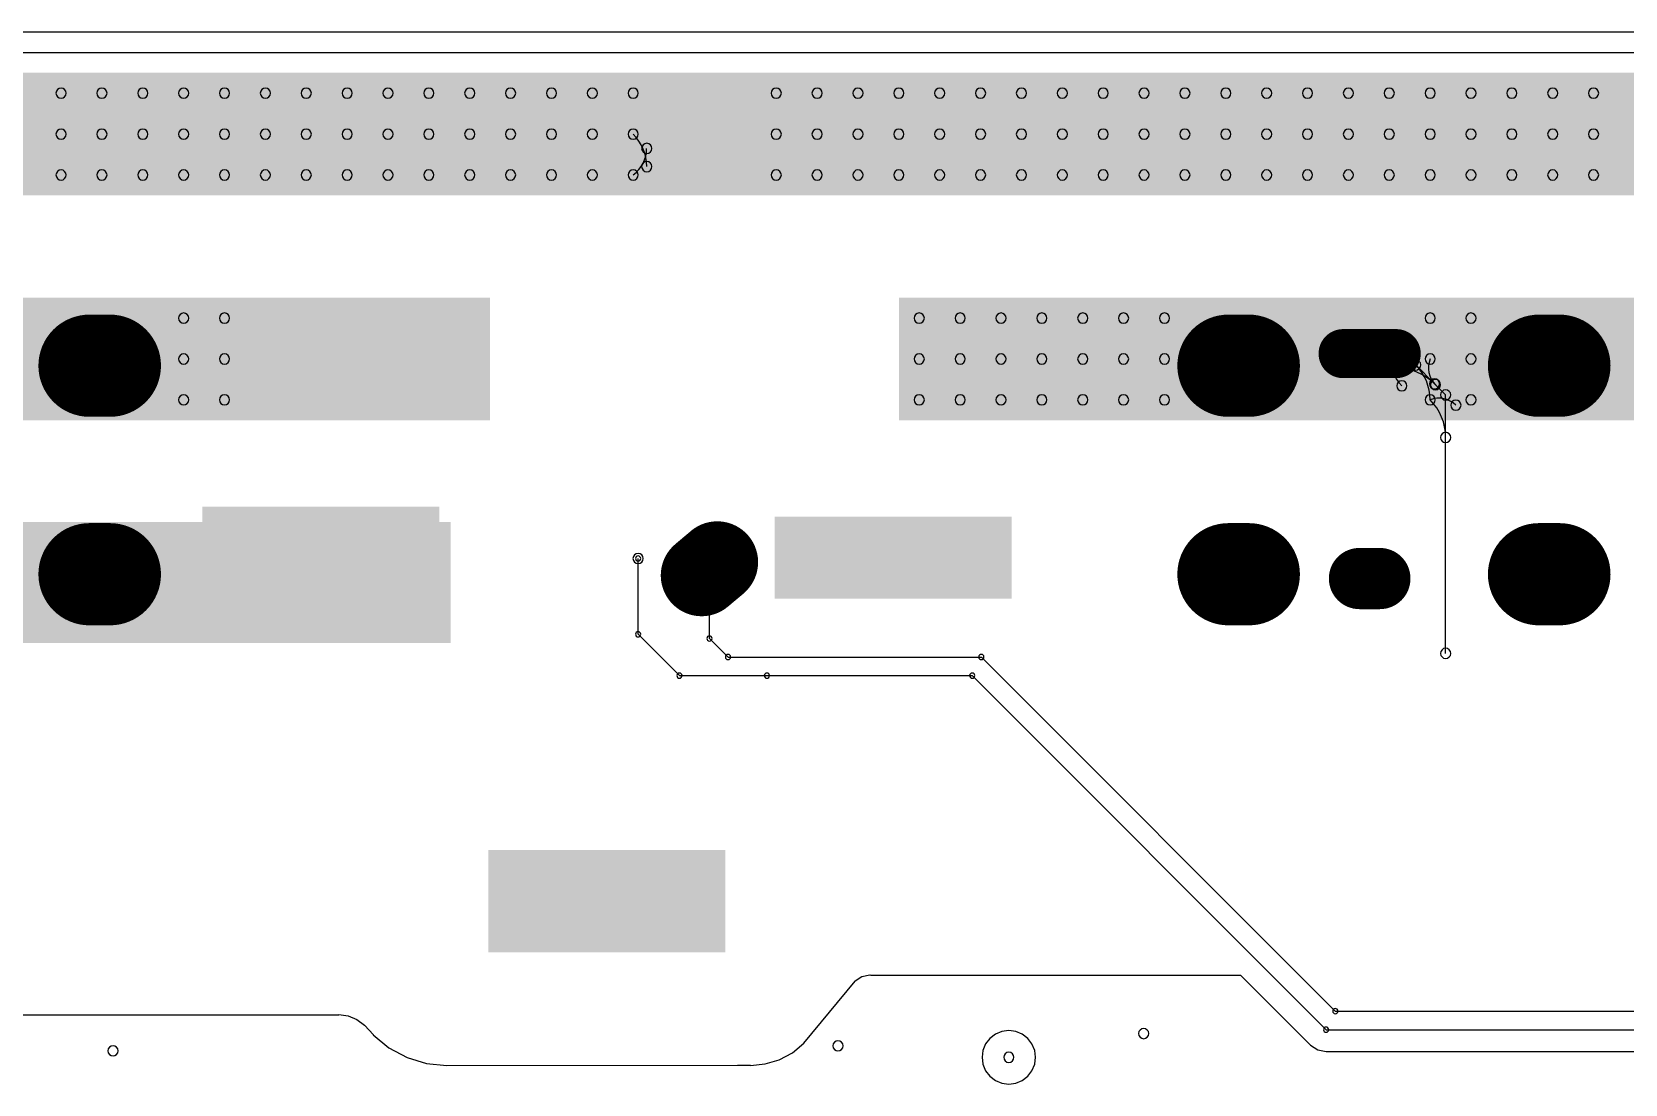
# Model space of a CAD drawing. Header units: inches. Extents: x 32166 to 66782, y 2386 to 7162.
# Drawn here: x 33437.4 to 33612.8, y 3236.7 to 3352.5 of the extents above; entities that cross this region are included whole.
import ezdxf

# ---------------------------------------------------------------- set-up
doc = ezdxf.new("R2010")
doc.units = ezdxf.units.IN
doc.header["$LTSCALE"] = 0.64311
doc.header["$MEASUREMENT"] = 0
for name, color, linetype in [('KEEPOUTLAYER', 6, 'CONTINUOUS'), ('MIDLAYER2', 76, 'CONTINUOUS'), ('MULTILAYER', 9, 'CONTINUOUS')]:
    doc.layers.add(name, color=color, linetype=linetype)

msp = doc.modelspace()

# ---------------------------------------------------------------- linework, layer by layer
at = {"layer": 'KEEPOUTLAYER'}
msp.add_line((32666.61, 3352.51), (34174.11, 3352.51), dxfattribs=at)
at = {"layer": 'MIDLAYER2'}
for p, q in [((32737.49, 3350.26), (33876.12, 3350.26)), ((33584.7, 3317.1), (33588.53, 3317.1)), ((33588.53, 3317.1), (33593.07, 3312.55)), ((33593.07, 3284.11), (33593.07, 3312.55)), ((33504.15, 3286.21), (33504.15, 3294.55)), ((33512.01, 3285.75), (33512.01, 3293.42)), ((33504.15, 3286.21), (33508.7, 3281.66)), ((33512.01, 3285.75), (33514.05, 3283.71)), ((33514.05, 3283.71), (33541.95, 3283.71)), ((33541.95, 3283.71), (33580.92, 3244.74)), ((33508.7, 3281.66), (33518.33, 3281.66)), ((33518.33, 3281.66), (33540.94, 3281.66)), ((33540.94, 3281.66), (33579.91, 3242.69)), ((33522.41, 3241.2), (33528.05, 3248.02)), ((33528.05, 3248.08), (33528.78, 3248.56)), ((33528.05, 3248.02), (33528.05, 3248.08)), ((33528.05, 3248.02), (33528.05, 3248.02)), ((33528.05, 3248.02), (33528.05, 3248.02)), ((33528.78, 3248.56), (33529.68, 3248.74)), ((33529.68, 3248.74), (33529.76, 3248.7)), ((33529.76, 3248.7), (33570.48, 3248.7)), ((33570.48, 3248.7), (33578.2, 3240.98)), ((33379.78, 3244.38), (33451.91, 3244.33)), ((33451.91, 3244.33), (33471.18, 3244.33)), ((33471.18, 3244.33), (33471.21, 3244.36)), ((33471.18, 3244.33), (33471.18, 3244.33)), ((33471.21, 3244.36), (33472.22, 3244.23)), ((33472.22, 3244.23), (33473.19, 3243.83)), ((33580.92, 3244.74), (33622.5, 3244.74)), ((33473.19, 3243.83), (33474.03, 3243.19)), ((33474.03, 3243.19), (33475.02, 3242.14)), ((33475.02, 3242.14), (33474.98, 3242.11)), ((33543.49, 3242.21), (33542.88, 3241.74)), ((33544.2, 3242.5), (33543.49, 3242.21)), ((33544.97, 3242.6), (33544.2, 3242.5)), ((33545.73, 3242.5), (33544.97, 3242.6)), ((33546.44, 3242.21), (33545.73, 3242.5)), ((33547.05, 3241.74), (33546.44, 3242.21)), ((33579.91, 3242.69), (33621.66, 3242.69)), ((33474.98, 3242.11), (33476.72, 3240.68)), ((33476.72, 3240.68), (33478.71, 3239.62)), ((33521.14, 3240.16), (33522.41, 3241.2)), ((33542.12, 3240.42), (33542.02, 3239.65)), ((33542.41, 3241.13), (33542.12, 3240.42)), ((33542.88, 3241.74), (33542.41, 3241.13)), ((33547.52, 3241.13), (33547.05, 3241.74)), ((33547.82, 3240.42), (33547.52, 3241.13)), ((33547.92, 3239.65), (33547.82, 3240.42)), ((33578.2, 3240.98), (33578.98, 3240.46)), ((33578.98, 3240.46), (33579.91, 3240.28)), ((33478.71, 3239.62), (33480.86, 3238.96)), ((33480.86, 3238.96), (33483.1, 3238.74)), ((33483.1, 3238.74), (33515.09, 3238.8)), ((33515.09, 3238.8), (33516.51, 3238.8)), ((33516.51, 3238.76), (33518.14, 3238.92)), ((33516.51, 3238.8), (33516.51, 3238.76)), ((33518.14, 3238.92), (33519.7, 3239.39)), ((33519.7, 3239.39), (33521.14, 3240.16)), ((33542.02, 3239.65), (33542.12, 3238.89)), ((33542.12, 3238.89), (33542.41, 3238.18)), ((33547.52, 3238.18), (33547.82, 3238.89)), ((33547.82, 3238.89), (33547.92, 3239.65)), ((33579.91, 3240.28), (33620.65, 3240.28)), ((33542.41, 3238.18), (33542.88, 3237.57)), ((33542.88, 3237.57), (33543.49, 3237.1)), ((33543.49, 3237.1), (33544.2, 3236.8)), ((33545.73, 3236.8), (33546.44, 3237.1)), ((33546.44, 3237.1), (33547.05, 3237.57)), ((33547.05, 3237.57), (33547.52, 3238.18)), ((33544.2, 3236.8), (33544.97, 3236.7)), ((33544.97, 3236.7), (33545.73, 3236.8))]:
    msp.add_line(p, q, dxfattribs=at)
for points, const_width in [([(33443.74, 3315.77), (33445.99, 3315.77)], 11.25), ([(33569.15, 3315.77), (33571.4, 3315.77)], 11.25), ([(33603.35, 3315.77), (33605.6, 3315.77)], 11.25), ([(33587.63, 3317.1), (33581.78, 3317.1)], 5.4), ([(33443.74, 3292.82), (33445.99, 3292.82)], 11.25), ([(33512.87, 3294.14), (33511.15, 3292.7)], 9), ([(33569.15, 3292.82), (33571.4, 3292.82)], 11.25), ([(33603.35, 3292.82), (33605.6, 3292.82)], 11.25), ([(33585.83, 3292.35), (33583.58, 3292.35)], 6.75)]:
    msp.add_lwpolyline(points, dxfattribs=dict(at, const_width=const_width))
for points, const_width in [([(33446.55, 3315.77, 1), (33440.93, 3315.77, 1)], 5.63), ([(33448.8, 3315.77, 1), (33443.18, 3315.77, 1)], 5.63), ([(33571.96, 3315.77, 1), (33566.34, 3315.77, 1)], 5.63), ([(33574.21, 3315.77, 1), (33568.59, 3315.77, 1)], 5.63), ([(33606.16, 3315.77, 1), (33600.54, 3315.77, 1)], 5.63), ([(33608.41, 3315.77, 1), (33602.79, 3315.77, 1)], 5.63), ([(33581.78, 3318.45, 1), (33581.78, 3315.75, 1)], 2.7), ([(33587.63, 3318.45, 1), (33587.63, 3315.75, 1)], 2.7), ([(33446.55, 3292.82, 1), (33440.93, 3292.82, 1)], 5.63), ([(33448.8, 3292.82, 1), (33443.18, 3292.82, 1)], 5.63), ([(33511.42, 3295.87, 1), (33514.31, 3292.42, 1)], 4.5), ([(33571.96, 3292.82, 1), (33566.34, 3292.82, 1)], 5.63), ([(33574.21, 3292.82, 1), (33568.59, 3292.82, 1)], 5.63), ([(33606.16, 3292.82, 1), (33600.54, 3292.82, 1)], 5.63), ([(33608.41, 3292.82, 1), (33602.79, 3292.82, 1)], 5.63), ([(33509.7, 3294.42, 1), (33512.59, 3290.97, 1)], 4.5), ([(33583.58, 3294.03, 1), (33583.58, 3290.66, 1)], 3.37), ([(33585.83, 3294.03, 1), (33585.83, 3290.66, 1)], 3.37)]:
    msp.add_lwpolyline(points, format="xyb", close=True, dxfattribs=dict(at, const_width=const_width))
for centre, radius, start, end in [((33440.61, 3345.76), 0.562, 0, 180), ((33440.61, 3345.76), 0.562, 180, 0), ((33445.11, 3345.76), 0.562, 0, 180), ((33445.11, 3345.76), 0.562, 180, 0), ((33449.61, 3345.76), 0.562, 0, 180), ((33449.61, 3345.76), 0.562, 180, 0), ((33454.11, 3345.76), 0.562, 0, 180), ((33454.11, 3345.76), 0.562, 180, 0), ((33458.61, 3345.76), 0.562, 0, 180), ((33458.61, 3345.76), 0.562, 180, 0), ((33463.11, 3345.76), 0.562, 0, 180), ((33463.11, 3345.76), 0.562, 180, 0), ((33467.61, 3345.76), 0.562, 0, 180), ((33467.61, 3345.76), 0.562, 180, 0), ((33472.11, 3345.76), 0.562, 0, 180), ((33472.11, 3345.76), 0.562, 180, 0), ((33476.61, 3345.76), 0.562, 0, 180), ((33476.61, 3345.76), 0.562, 180, 0), ((33481.11, 3345.76), 0.562, 0, 180), ((33481.11, 3345.76), 0.562, 180, 0), ((33485.61, 3345.76), 0.562, 0, 180), ((33485.61, 3345.76), 0.562, 180, 0), ((33490.11, 3345.76), 0.562, 0, 180), ((33490.11, 3345.76), 0.562, 180, 0), ((33494.61, 3345.76), 0.562, 0, 180), ((33494.61, 3345.76), 0.562, 180, 0), ((33499.11, 3345.76), 0.562, 0, 180), ((33499.11, 3345.76), 0.562, 180, 0), ((33503.61, 3345.76), 0.562, 0, 180), ((33503.61, 3345.76), 0.562, 180, 0), ((33519.36, 3345.76), 0.562, 0, 180), ((33519.36, 3345.76), 0.562, 180, 0), ((33523.86, 3345.76), 0.562, 0, 180), ((33523.86, 3345.76), 0.562, 180, 0), ((33528.36, 3345.76), 0.562, 0, 180), ((33528.36, 3345.76), 0.562, 180, 0), ((33532.86, 3345.76), 0.562, 0, 180), ((33532.86, 3345.76), 0.562, 180, 0), ((33537.36, 3345.76), 0.562, 0, 180), ((33537.36, 3345.76), 0.562, 180, 0), ((33541.86, 3345.76), 0.562, 0, 180), ((33541.86, 3345.76), 0.562, 180, 0), ((33546.36, 3345.76), 0.562, 0, 180), ((33546.36, 3345.76), 0.562, 180, 0), ((33550.86, 3345.76), 0.562, 0, 180), ((33550.86, 3345.76), 0.562, 180, 0), ((33555.36, 3345.76), 0.562, 0, 180), ((33555.36, 3345.76), 0.562, 180, 0), ((33559.86, 3345.76), 0.562, 0, 180), ((33559.86, 3345.76), 0.562, 180, 0), ((33564.36, 3345.76), 0.562, 0, 180), ((33564.36, 3345.76), 0.562, 180, 0), ((33568.86, 3345.76), 0.562, 0, 180), ((33568.86, 3345.76), 0.562, 180, 0), ((33573.36, 3345.76), 0.562, 0, 180), ((33573.36, 3345.76), 0.562, 180, 0), ((33577.86, 3345.76), 0.562, 0, 180), ((33577.86, 3345.76), 0.562, 180, 0), ((33582.36, 3345.76), 0.562, 0, 180), ((33582.36, 3345.76), 0.562, 180, 0), ((33586.86, 3345.76), 0.562, 0, 180), ((33586.86, 3345.76), 0.562, 180, 0), ((33591.36, 3345.76), 0.562, 0, 180), ((33591.36, 3345.76), 0.562, 180, 0), ((33595.86, 3345.76), 0.562, 0, 180), ((33595.86, 3345.76), 0.562, 180, 0), ((33600.36, 3345.76), 0.562, 0, 180), ((33600.36, 3345.76), 0.562, 180, 0), ((33604.86, 3345.76), 0.562, 0, 180), ((33604.86, 3345.76), 0.562, 180, 0), ((33609.36, 3345.76), 0.562, 0, 180), ((33609.36, 3345.76), 0.562, 180, 0), ((33440.61, 3341.26), 0.562, 0, 180), ((33440.61, 3341.26), 0.562, 180, 0), ((33445.11, 3341.26), 0.562, 0, 180), ((33445.11, 3341.26), 0.562, 180, 0), ((33449.61, 3341.26), 0.562, 0, 180), ((33449.61, 3341.26), 0.562, 180, 0), ((33454.11, 3341.26), 0.562, 0, 180), ((33454.11, 3341.26), 0.562, 180, 0), ((33458.61, 3341.26), 0.562, 0, 180), ((33458.61, 3341.26), 0.562, 180, 0), ((33463.11, 3341.26), 0.562, 0, 180), ((33463.11, 3341.26), 0.562, 180, 0), ((33467.61, 3341.26), 0.562, 0, 180), ((33467.61, 3341.26), 0.562, 180, 0), ((33472.11, 3341.26), 0.562, 0, 180), ((33472.11, 3341.26), 0.562, 180, 0), ((33476.61, 3341.26), 0.562, 0, 180), ((33476.61, 3341.26), 0.562, 180, 0), ((33481.11, 3341.26), 0.562, 0, 180), ((33481.11, 3341.26), 0.562, 180, 0), ((33485.61, 3341.26), 0.562, 0, 180), ((33485.61, 3341.26), 0.562, 180, 0), ((33490.11, 3341.26), 0.562, 0, 180), ((33490.11, 3341.26), 0.562, 180, 0), ((33494.61, 3341.26), 0.562, 0, 180), ((33494.61, 3341.26), 0.562, 180, 0), ((33499.11, 3341.26), 0.562, 0, 180), ((33499.11, 3341.26), 0.562, 180, 0), ((33503.61, 3341.26), 0.562, 0, 180), ((33503.61, 3341.26), 0.562, 0, 180), ((33503.61, 3341.26), 0.562, 180, 0), ((33503.61, 3341.26), 0.562, 180, 0), ((33500.03, 3337.68), 5.07, 0, 45), ((33519.36, 3341.26), 0.562, 0, 180), ((33519.36, 3341.26), 0.562, 180, 0), ((33523.86, 3341.26), 0.562, 0, 180), ((33523.86, 3341.26), 0.562, 180, 0), ((33528.36, 3341.26), 0.562, 0, 180), ((33528.36, 3341.26), 0.562, 180, 0), ((33532.86, 3341.26), 0.562, 0, 180), ((33532.86, 3341.26), 0.562, 180, 0), ((33537.36, 3341.26), 0.562, 0, 180), ((33537.36, 3341.26), 0.562, 180, 0), ((33541.86, 3341.26), 0.562, 0, 180), ((33541.86, 3341.26), 0.562, 180, 0), ((33546.36, 3341.26), 0.562, 0, 180), ((33546.36, 3341.26), 0.562, 180, 0), ((33550.86, 3341.26), 0.562, 0, 180), ((33550.86, 3341.26), 0.562, 180, 0), ((33555.36, 3341.26), 0.562, 0, 180), ((33555.36, 3341.26), 0.562, 180, 0), ((33559.86, 3341.26), 0.562, 0, 180), ((33559.86, 3341.26), 0.562, 180, 0), ((33564.36, 3341.26), 0.562, 0, 180), ((33564.36, 3341.26), 0.562, 180, 0), ((33568.86, 3341.26), 0.562, 0, 180), ((33568.86, 3341.26), 0.562, 180, 0), ((33573.36, 3341.26), 0.562, 0, 180), ((33573.36, 3341.26), 0.562, 180, 0), ((33577.86, 3341.26), 0.562, 0, 180), ((33577.86, 3341.26), 0.562, 180, 0), ((33582.36, 3341.26), 0.562, 0, 180), ((33582.36, 3341.26), 0.562, 180, 0), ((33586.86, 3341.26), 0.562, 0, 180), ((33586.86, 3341.26), 0.562, 180, 0), ((33591.36, 3341.26), 0.562, 0, 180), ((33591.36, 3341.26), 0.562, 180, 0), ((33595.86, 3341.26), 0.562, 0, 180), ((33595.86, 3341.26), 0.562, 180, 0), ((33600.36, 3341.26), 0.562, 0, 180), ((33600.36, 3341.26), 0.562, 180, 0), ((33604.86, 3341.26), 0.562, 0, 180), ((33604.86, 3341.26), 0.562, 180, 0), ((33609.36, 3341.26), 0.562, 0, 180), ((33609.36, 3341.26), 0.562, 180, 0), ((33501.47, 3339.69), 3.62, 306.165, 0), ((33505.1, 3339.69), 0.562, 0, 180), ((33505.1, 3339.69), 0.562, 180, 0), ((33440.61, 3336.76), 0.562, 0, 180), ((33445.11, 3336.76), 0.562, 0, 180), ((33449.61, 3336.76), 0.562, 0, 180), ((33454.11, 3336.76), 0.562, 0, 180), ((33458.61, 3336.76), 0.562, 0, 180), ((33463.11, 3336.76), 0.562, 0, 180), ((33467.61, 3336.76), 0.562, 0, 180), ((33472.11, 3336.76), 0.562, 0, 180), ((33476.61, 3336.76), 0.562, 0, 180), ((33481.11, 3336.76), 0.562, 0, 180), ((33485.61, 3336.76), 0.562, 0, 180), ((33490.11, 3336.76), 0.562, 0, 180), ((33494.61, 3336.76), 0.562, 0, 180), ((33499.11, 3336.76), 0.562, 0, 180), ((33503.61, 3336.76), 0.562, 0, 180), ((33503.61, 3336.76), 0.562, 0, 180), ((33505.1, 3337.68), 0.562, 0, 180), ((33505.1, 3337.68), 0.562, 180, 0), ((33519.36, 3336.76), 0.562, 0, 180), ((33523.86, 3336.76), 0.562, 0, 180), ((33528.36, 3336.76), 0.562, 0, 180), ((33532.86, 3336.76), 0.562, 0, 180), ((33537.36, 3336.76), 0.562, 0, 180), ((33541.86, 3336.76), 0.562, 0, 180), ((33546.36, 3336.76), 0.562, 0, 180), ((33550.86, 3336.76), 0.562, 0, 180), ((33555.36, 3336.76), 0.562, 0, 180), ((33559.86, 3336.76), 0.562, 0, 180), ((33564.36, 3336.76), 0.562, 0, 180), ((33568.86, 3336.76), 0.562, 0, 180), ((33573.36, 3336.76), 0.562, 0, 180), ((33577.86, 3336.76), 0.562, 0, 180), ((33582.36, 3336.76), 0.562, 0, 180), ((33586.86, 3336.76), 0.562, 0, 180), ((33591.36, 3336.76), 0.562, 0, 180), ((33595.86, 3336.76), 0.562, 0, 180), ((33600.36, 3336.76), 0.562, 0, 180), ((33604.86, 3336.76), 0.562, 0, 180), ((33609.36, 3336.76), 0.562, 0, 180), ((33440.61, 3336.76), 0.562, 180, 0), ((33445.11, 3336.76), 0.562, 180, 0), ((33449.61, 3336.76), 0.562, 180, 0), ((33454.11, 3336.76), 0.562, 180, 0), ((33458.61, 3336.76), 0.562, 180, 0), ((33463.11, 3336.76), 0.562, 180, 0), ((33467.61, 3336.76), 0.562, 180, 0), ((33472.11, 3336.76), 0.562, 180, 0), ((33476.61, 3336.76), 0.562, 180, 0), ((33481.11, 3336.76), 0.562, 180, 0), ((33485.61, 3336.76), 0.562, 180, 0), ((33490.11, 3336.76), 0.562, 180, 0), ((33494.61, 3336.76), 0.562, 180, 0), ((33499.11, 3336.76), 0.562, 180, 0), ((33503.61, 3336.76), 0.562, 180, 0), ((33503.61, 3336.76), 0.562, 180, 0), ((33519.36, 3336.76), 0.562, 180, 0), ((33523.86, 3336.76), 0.562, 180, 0), ((33528.36, 3336.76), 0.562, 180, 0), ((33532.86, 3336.76), 0.562, 180, 0), ((33537.36, 3336.76), 0.562, 180, 0), ((33541.86, 3336.76), 0.562, 180, 0), ((33546.36, 3336.76), 0.562, 180, 0), ((33550.86, 3336.76), 0.562, 180, 0), ((33555.36, 3336.76), 0.562, 180, 0), ((33559.86, 3336.76), 0.562, 180, 0), ((33564.36, 3336.76), 0.562, 180, 0), ((33568.86, 3336.76), 0.562, 180, 0), ((33573.36, 3336.76), 0.562, 180, 0), ((33577.86, 3336.76), 0.562, 180, 0), ((33582.36, 3336.76), 0.562, 180, 0), ((33586.86, 3336.76), 0.562, 180, 0), ((33591.36, 3336.76), 0.562, 180, 0), ((33595.86, 3336.76), 0.562, 180, 0), ((33600.36, 3336.76), 0.562, 180, 0), ((33604.86, 3336.76), 0.562, 180, 0), ((33609.36, 3336.76), 0.562, 180, 0), ((33454.11, 3321.01), 0.562, 0, 180), ((33458.61, 3321.01), 0.562, 0, 180), ((33535.11, 3321.01), 0.562, 0, 180), ((33539.61, 3321.01), 0.562, 0, 180), ((33544.11, 3321.01), 0.562, 0, 180), ((33548.61, 3321.01), 0.562, 0, 180), ((33553.11, 3321.01), 0.562, 0, 180), ((33557.61, 3321.01), 0.562, 0, 180), ((33562.11, 3321.01), 0.562, 0, 180), ((33591.36, 3321.01), 0.562, 0, 180), ((33595.86, 3321.01), 0.562, 0, 180), ((33454.11, 3321.01), 0.562, 180, 0), ((33458.61, 3321.01), 0.562, 180, 0), ((33535.11, 3321.01), 0.562, 180, 0), ((33539.61, 3321.01), 0.562, 180, 0), ((33544.11, 3321.01), 0.562, 180, 0), ((33548.61, 3321.01), 0.562, 180, 0), ((33553.11, 3321.01), 0.562, 180, 0), ((33557.61, 3321.01), 0.562, 180, 0), ((33562.11, 3321.01), 0.562, 180, 0), ((33591.36, 3321.01), 0.562, 180, 0), ((33595.86, 3321.01), 0.562, 180, 0), ((33584.7, 3317.1), 0.562, 0, 180), ((33584.72, 3317.38), 0.562, 0, 180), ((33584.72, 3317.38), 0.562, 0, 180), ((33586.96, 3317.16), 0.562, 0, 180), ((33586.96, 3317.16), 0.562, 0, 180), ((33588.53, 3317.1), 0.562, 0, 180), ((33588.53, 3317.1), 0.562, 0, 180), ((33454.11, 3316.51), 0.562, 0, 180), ((33454.11, 3316.51), 0.562, 180, 0), ((33458.61, 3316.51), 0.562, 0, 180), ((33458.61, 3316.51), 0.562, 180, 0), ((33535.11, 3316.51), 0.562, 0, 180), ((33535.11, 3316.51), 0.562, 180, 0), ((33539.61, 3316.51), 0.562, 0, 180), ((33539.61, 3316.51), 0.562, 180, 0), ((33544.11, 3316.51), 0.562, 0, 180), ((33544.11, 3316.51), 0.562, 180, 0), ((33548.61, 3316.51), 0.562, 0, 180), ((33548.61, 3316.51), 0.562, 180, 0), ((33553.11, 3316.51), 0.562, 0, 180), ((33553.11, 3316.51), 0.562, 180, 0), ((33557.61, 3316.51), 0.562, 0, 180), ((33557.61, 3316.51), 0.562, 180, 0), ((33562.11, 3316.51), 0.562, 0, 180), ((33562.11, 3316.51), 0.562, 180, 0), ((33584.7, 3317.1), 0.562, 180, 0), ((33584.72, 3317.38), 0.562, 180, 0), ((33584.72, 3317.38), 0.562, 180, 0), ((33584.89, 3316.91), 0.562, 0, 180), ((33584.89, 3316.91), 0.562, 0, 180), ((33584.89, 3316.91), 0.562, 180, 0), ((33584.89, 3316.91), 0.562, 180, 0), ((33585.3, 3317.33), 0.583, 174.3583, 225.0013), ((33585.3, 3317.33), 0.583, 174.3583, 225.0013), ((33586.96, 3317.16), 0.562, 180, 0), ((33586.96, 3317.16), 0.562, 180, 0), ((33591.42, 3316.72), 4.48, 174.357, 225), ((33591.42, 3316.72), 4.48, 174.357, 225), ((33587.63, 3315.52), 0.562, 0, 180), ((33588.53, 3317.1), 0.562, 180, 0), ((33588.53, 3317.1), 0.562, 180, 0), ((33589.77, 3315.85), 0.562, 0, 180), ((33589.77, 3315.85), 0.562, 180, 0), ((33585.93, 3312.01), 5.43, 0, 45), ((33591.36, 3316.51), 0.562, 0, 180), ((33591.36, 3316.51), 0.562, 0, 180), ((33591.36, 3316.51), 0.562, 180, 0), ((33591.36, 3316.51), 0.562, 180, 0), ((33593.81, 3315.54), 2.63, 158.3168, 224.9998), ((33595.86, 3316.51), 0.562, 0, 180), ((33595.86, 3316.51), 0.562, 180, 0), ((33587.63, 3315.52), 0.562, 180, 0), ((33587.63, 3309.55), 5.97, 45.0001, 90.0001), ((33588.25, 3313.55), 0.562, 0, 180), ((33588.25, 3313.55), 0.562, 0, 180), ((33591.85, 3313.77), 0.562, 0, 180), ((33591.95, 3313.68), 0.562, 0, 180), ((33454.11, 3312.01), 0.562, 0, 180), ((33458.61, 3312.01), 0.562, 0, 180), ((33535.11, 3312.01), 0.562, 0, 180), ((33539.61, 3312.01), 0.562, 0, 180), ((33544.11, 3312.01), 0.562, 0, 180), ((33548.61, 3312.01), 0.562, 0, 180), ((33553.11, 3312.01), 0.562, 0, 180), ((33557.61, 3312.01), 0.562, 0, 180), ((33562.11, 3312.01), 0.562, 0, 180), ((33588.25, 3313.55), 0.562, 180, 0), ((33588.25, 3313.55), 0.562, 180, 0), ((33591.36, 3312.01), 0.562, 0, 180), ((33591.36, 3312.01), 0.562, 0, 180), ((33591.36, 3312.01), 0.562, 0, 180), ((33591.36, 3312.01), 0.562, 0, 180), ((33591.85, 3313.77), 0.562, 180, 0), ((33591.95, 3313.68), 0.562, 180, 0), ((33593.07, 3312.55), 0.562, 0, 180), ((33593.07, 3312.55), 0.562, 0, 180), ((33593.07, 3312.55), 0.562, 180, 0), ((33593.07, 3312.55), 0.562, 180, 0), ((33595.86, 3312.01), 0.562, 0, 180), ((33454.11, 3312.01), 0.562, 180, 0), ((33458.61, 3312.01), 0.562, 180, 0), ((33535.11, 3312.01), 0.562, 180, 0), ((33539.61, 3312.01), 0.562, 180, 0), ((33544.11, 3312.01), 0.562, 180, 0), ((33548.61, 3312.01), 0.562, 180, 0), ((33553.11, 3312.01), 0.562, 180, 0), ((33557.61, 3312.01), 0.562, 180, 0), ((33562.11, 3312.01), 0.562, 180, 0), ((33591.36, 3312.01), 0.562, 180, 0), ((33591.36, 3312.01), 0.562, 180, 0), ((33591.36, 3312.01), 0.562, 180, 0), ((33591.36, 3312.01), 0.562, 180, 0), ((33592.34, 3309.56), 2.63, 44.9999, 111.6829), ((33587.23, 3307.88), 5.84, 360, 45), ((33594.2, 3311.43), 0.562, 0, 180), ((33594.2, 3311.43), 0.562, 180, 0), ((33595.86, 3312.01), 0.562, 180, 0), ((33593.07, 3307.88), 0.562, 0, 180), ((33593.07, 3307.88), 0.562, 180, 0), ((33504.15, 3294.55), 0.562, 0, 180), ((33504.15, 3294.55), 0.286, 0, 180), ((33504.15, 3294.55), 0.562, 180, 0), ((33504.15, 3294.55), 0.286, 180, 0), ((33512.01, 3293.42), 0.286, 0, 180), ((33512.01, 3293.42), 0.286, 180, 0), ((33504.15, 3286.21), 0.286, 0, 180), ((33504.15, 3286.21), 0.286, 0, 180), ((33504.15, 3286.21), 0.286, 180, 0), ((33504.15, 3286.21), 0.286, 180, 0), ((33512.01, 3285.75), 0.286, 0, 180), ((33512.01, 3285.75), 0.286, 0, 180), ((33512.01, 3285.75), 0.286, 180, 0), ((33512.01, 3285.75), 0.286, 180, 0), ((33593.07, 3284.11), 0.562, 0, 180), ((33593.07, 3284.11), 0.562, 0, 180), ((33514.05, 3283.71), 0.286, 0, 180), ((33514.05, 3283.71), 0.286, 0, 180), ((33514.05, 3283.71), 0.286, 180, 0), ((33514.05, 3283.71), 0.286, 180, 0), ((33541.95, 3283.71), 0.286, 0, 180), ((33541.95, 3283.71), 0.286, 0, 180), ((33541.95, 3283.71), 0.286, 180, 0), ((33541.95, 3283.71), 0.286, 180, 0), ((33593.07, 3284.11), 0.562, 180, 0), ((33593.07, 3284.11), 0.562, 180, 0), ((33508.7, 3281.66), 0.286, 0, 180), ((33508.7, 3281.66), 0.286, 0, 180), ((33508.7, 3281.66), 0.286, 180, 0), ((33508.7, 3281.66), 0.286, 180, 0), ((33518.33, 3281.66), 0.286, 0, 180), ((33518.33, 3281.66), 0.286, 0, 180), ((33518.33, 3281.66), 0.286, 180, 0), ((33518.33, 3281.66), 0.286, 180, 0), ((33540.94, 3281.66), 0.286, 0, 180), ((33540.94, 3281.66), 0.286, 0, 180), ((33540.94, 3281.66), 0.286, 180, 0), ((33540.94, 3281.66), 0.286, 180, 0), ((33580.92, 3244.74), 0.286, 0, 180), ((33580.92, 3244.74), 0.286, 0, 180), ((33580.92, 3244.74), 0.286, 180, 0), ((33580.92, 3244.74), 0.286, 180, 0), ((33559.82, 3242.26), 0.562, 0, 180), ((33559.82, 3242.26), 0.562, 180, 0), ((33579.91, 3242.69), 0.286, 0, 180), ((33579.91, 3242.69), 0.286, 0, 180), ((33579.91, 3242.69), 0.286, 180, 0), ((33579.91, 3242.69), 0.286, 180, 0), ((33446.33, 3240.37), 0.562, 0, 180), ((33446.33, 3240.37), 0.562, 180, 0), ((33526.16, 3240.91), 0.562, 0, 180), ((33526.16, 3240.91), 0.562, 180, 0), ((33544.97, 3239.65), 0.562, 0, 180), ((33544.97, 3239.65), 0.562, 180, 0)]:
    msp.add_arc(centre, radius, start, end, dxfattribs=at)
for points in [[(33418.11, 3334.51), (33872.61, 3334.51), (33418.11, 3348.01), (33872.61, 3348.01)], [(33402.36, 3309.76), (33487.86, 3309.76), (33402.36, 3323.26), (33487.86, 3323.26)], [(33532.86, 3309.76), (33656.61, 3309.76), (33532.86, 3323.26), (33656.61, 3323.26)], [(33482.27, 3300.27), (33456.17, 3300.27), (33482.27, 3289.02), (33456.17, 3289.02)], [(33402.27, 3285.24), (33483.5, 3285.24), (33402.27, 3298.56), (33483.5, 3298.56)], [(33545.27, 3299.14), (33519.17, 3299.14), (33545.27, 3290.14), (33519.17, 3290.14)], [(33487.67, 3251.22), (33513.77, 3251.22), (33487.67, 3262.47), (33513.77, 3262.47)]]:
    msp.add_solid(points, dxfattribs=at)
at = {"layer": 'MULTILAYER'}
for points, const_width in [([(33443.74, 3315.77), (33445.99, 3315.77)], 11.25), ([(33569.15, 3315.77), (33571.4, 3315.77)], 11.25), ([(33603.35, 3315.77), (33605.6, 3315.77)], 11.25), ([(33587.63, 3317.1), (33581.78, 3317.1)], 5.4), ([(33443.74, 3292.82), (33445.99, 3292.82)], 11.25), ([(33512.87, 3294.14), (33511.15, 3292.7)], 9), ([(33569.15, 3292.82), (33571.4, 3292.82)], 11.25), ([(33603.35, 3292.82), (33605.6, 3292.82)], 11.25), ([(33585.83, 3292.35), (33583.58, 3292.35)], 6.75)]:
    msp.add_lwpolyline(points, dxfattribs=dict(at, const_width=const_width))
for points, const_width in [([(33446.55, 3315.77, 1), (33440.93, 3315.77, 1)], 5.63), ([(33448.8, 3315.77, 1), (33443.18, 3315.77, 1)], 5.63), ([(33571.96, 3315.77, 1), (33566.34, 3315.77, 1)], 5.63), ([(33574.21, 3315.77, 1), (33568.59, 3315.77, 1)], 5.63), ([(33606.16, 3315.77, 1), (33600.54, 3315.77, 1)], 5.63), ([(33608.41, 3315.77, 1), (33602.79, 3315.77, 1)], 5.63), ([(33581.78, 3318.45, 1), (33581.78, 3315.75, 1)], 2.7), ([(33587.63, 3318.45, 1), (33587.63, 3315.75, 1)], 2.7), ([(33446.55, 3292.82, 1), (33440.93, 3292.82, 1)], 5.63), ([(33448.8, 3292.82, 1), (33443.18, 3292.82, 1)], 5.63), ([(33511.42, 3295.87, 1), (33514.31, 3292.42, 1)], 4.5), ([(33571.96, 3292.82, 1), (33566.34, 3292.82, 1)], 5.63), ([(33574.21, 3292.82, 1), (33568.59, 3292.82, 1)], 5.63), ([(33606.16, 3292.82, 1), (33600.54, 3292.82, 1)], 5.63), ([(33608.41, 3292.82, 1), (33602.79, 3292.82, 1)], 5.63), ([(33509.7, 3294.42, 1), (33512.59, 3290.97, 1)], 4.5), ([(33583.58, 3294.03, 1), (33583.58, 3290.66, 1)], 3.37), ([(33585.83, 3294.03, 1), (33585.83, 3290.66, 1)], 3.37)]:
    msp.add_lwpolyline(points, format="xyb", close=True, dxfattribs=dict(at, const_width=const_width))
for centre, start, end in [((33440.61, 3345.76), 0, 180), ((33440.61, 3345.76), 180, 0), ((33445.11, 3345.76), 0, 180), ((33445.11, 3345.76), 180, 0), ((33449.61, 3345.76), 0, 180), ((33449.61, 3345.76), 180, 0), ((33454.11, 3345.76), 0, 180), ((33454.11, 3345.76), 180, 0), ((33458.61, 3345.76), 0, 180), ((33458.61, 3345.76), 180, 0), ((33463.11, 3345.76), 0, 180), ((33463.11, 3345.76), 180, 0), ((33467.61, 3345.76), 0, 180), ((33467.61, 3345.76), 180, 0), ((33472.11, 3345.76), 0, 180), ((33472.11, 3345.76), 180, 0), ((33476.61, 3345.76), 0, 180), ((33476.61, 3345.76), 180, 0), ((33481.11, 3345.76), 0, 180), ((33481.11, 3345.76), 180, 0), ((33485.61, 3345.76), 0, 180), ((33485.61, 3345.76), 180, 0), ((33490.11, 3345.76), 0, 180), ((33490.11, 3345.76), 180, 0), ((33494.61, 3345.76), 0, 180), ((33494.61, 3345.76), 180, 0), ((33499.11, 3345.76), 0, 180), ((33499.11, 3345.76), 180, 0), ((33503.61, 3345.76), 0, 180), ((33503.61, 3345.76), 180, 0), ((33519.36, 3345.76), 0, 180), ((33519.36, 3345.76), 180, 0), ((33523.86, 3345.76), 0, 180), ((33523.86, 3345.76), 180, 0), ((33528.36, 3345.76), 0, 180), ((33528.36, 3345.76), 180, 0), ((33532.86, 3345.76), 0, 180), ((33532.86, 3345.76), 180, 0), ((33537.36, 3345.76), 0, 180), ((33537.36, 3345.76), 180, 0), ((33541.86, 3345.76), 0, 180), ((33541.86, 3345.76), 180, 0), ((33546.36, 3345.76), 0, 180), ((33546.36, 3345.76), 180, 0), ((33550.86, 3345.76), 0, 180), ((33550.86, 3345.76), 180, 0), ((33555.36, 3345.76), 0, 180), ((33555.36, 3345.76), 180, 0), ((33559.86, 3345.76), 0, 180), ((33559.86, 3345.76), 180, 0), ((33564.36, 3345.76), 0, 180), ((33564.36, 3345.76), 180, 0), ((33568.86, 3345.76), 0, 180), ((33568.86, 3345.76), 180, 0), ((33573.36, 3345.76), 0, 180), ((33573.36, 3345.76), 180, 0), ((33577.86, 3345.76), 0, 180), ((33577.86, 3345.76), 180, 0), ((33582.36, 3345.76), 0, 180), ((33582.36, 3345.76), 180, 0), ((33586.86, 3345.76), 0, 180), ((33586.86, 3345.76), 180, 0), ((33591.36, 3345.76), 0, 180), ((33591.36, 3345.76), 180, 0), ((33595.86, 3345.76), 0, 180), ((33595.86, 3345.76), 180, 0), ((33600.36, 3345.76), 0, 180), ((33600.36, 3345.76), 180, 0), ((33604.86, 3345.76), 0, 180), ((33604.86, 3345.76), 180, 0), ((33609.36, 3345.76), 0, 180), ((33609.36, 3345.76), 180, 0), ((33440.61, 3341.26), 0, 180), ((33440.61, 3341.26), 180, 0), ((33445.11, 3341.26), 0, 180), ((33445.11, 3341.26), 180, 0), ((33449.61, 3341.26), 0, 180), ((33449.61, 3341.26), 180, 0), ((33454.11, 3341.26), 0, 180), ((33454.11, 3341.26), 180, 0), ((33458.61, 3341.26), 0, 180), ((33458.61, 3341.26), 180, 0), ((33463.11, 3341.26), 0, 180), ((33463.11, 3341.26), 180, 0), ((33467.61, 3341.26), 0, 180), ((33467.61, 3341.26), 180, 0), ((33472.11, 3341.26), 0, 180), ((33472.11, 3341.26), 180, 0), ((33476.61, 3341.26), 0, 180), ((33476.61, 3341.26), 180, 0), ((33481.11, 3341.26), 0, 180), ((33481.11, 3341.26), 180, 0), ((33485.61, 3341.26), 0, 180), ((33485.61, 3341.26), 180, 0), ((33490.11, 3341.26), 0, 180), ((33490.11, 3341.26), 180, 0), ((33494.61, 3341.26), 0, 180), ((33494.61, 3341.26), 180, 0), ((33499.11, 3341.26), 0, 180), ((33499.11, 3341.26), 180, 0), ((33503.61, 3341.26), 0, 180), ((33503.61, 3341.26), 180, 0), ((33519.36, 3341.26), 0, 180), ((33519.36, 3341.26), 180, 0), ((33523.86, 3341.26), 0, 180), ((33523.86, 3341.26), 180, 0), ((33528.36, 3341.26), 0, 180), ((33528.36, 3341.26), 180, 0), ((33532.86, 3341.26), 0, 180), ((33532.86, 3341.26), 180, 0), ((33537.36, 3341.26), 0, 180), ((33537.36, 3341.26), 180, 0), ((33541.86, 3341.26), 0, 180), ((33541.86, 3341.26), 180, 0), ((33546.36, 3341.26), 0, 180), ((33546.36, 3341.26), 180, 0), ((33550.86, 3341.26), 0, 180), ((33550.86, 3341.26), 180, 0), ((33555.36, 3341.26), 0, 180), ((33555.36, 3341.26), 180, 0), ((33559.86, 3341.26), 0, 180), ((33559.86, 3341.26), 180, 0), ((33564.36, 3341.26), 0, 180), ((33564.36, 3341.26), 180, 0), ((33568.86, 3341.26), 0, 180), ((33568.86, 3341.26), 180, 0), ((33573.36, 3341.26), 0, 180), ((33573.36, 3341.26), 180, 0), ((33577.86, 3341.26), 0, 180), ((33577.86, 3341.26), 180, 0), ((33582.36, 3341.26), 0, 180), ((33582.36, 3341.26), 180, 0), ((33586.86, 3341.26), 0, 180), ((33586.86, 3341.26), 180, 0), ((33591.36, 3341.26), 0, 180), ((33591.36, 3341.26), 180, 0), ((33595.86, 3341.26), 0, 180), ((33595.86, 3341.26), 180, 0), ((33600.36, 3341.26), 0, 180), ((33600.36, 3341.26), 180, 0), ((33604.86, 3341.26), 0, 180), ((33604.86, 3341.26), 180, 0), ((33609.36, 3341.26), 0, 180), ((33609.36, 3341.26), 180, 0), ((33440.61, 3336.76), 0, 180), ((33445.11, 3336.76), 0, 180), ((33449.61, 3336.76), 0, 180), ((33454.11, 3336.76), 0, 180), ((33458.61, 3336.76), 0, 180), ((33463.11, 3336.76), 0, 180), ((33467.61, 3336.76), 0, 180), ((33472.11, 3336.76), 0, 180), ((33476.61, 3336.76), 0, 180), ((33481.11, 3336.76), 0, 180), ((33485.61, 3336.76), 0, 180), ((33490.11, 3336.76), 0, 180), ((33494.61, 3336.76), 0, 180), ((33499.11, 3336.76), 0, 180), ((33503.61, 3336.76), 0, 180), ((33519.36, 3336.76), 0, 180), ((33523.86, 3336.76), 0, 180), ((33528.36, 3336.76), 0, 180), ((33532.86, 3336.76), 0, 180), ((33537.36, 3336.76), 0, 180), ((33541.86, 3336.76), 0, 180), ((33546.36, 3336.76), 0, 180), ((33550.86, 3336.76), 0, 180), ((33555.36, 3336.76), 0, 180), ((33559.86, 3336.76), 0, 180), ((33564.36, 3336.76), 0, 180), ((33568.86, 3336.76), 0, 180), ((33573.36, 3336.76), 0, 180), ((33577.86, 3336.76), 0, 180), ((33582.36, 3336.76), 0, 180), ((33586.86, 3336.76), 0, 180), ((33591.36, 3336.76), 0, 180), ((33595.86, 3336.76), 0, 180), ((33600.36, 3336.76), 0, 180), ((33604.86, 3336.76), 0, 180), ((33609.36, 3336.76), 0, 180), ((33440.61, 3336.76), 180, 0), ((33445.11, 3336.76), 180, 0), ((33449.61, 3336.76), 180, 0), ((33454.11, 3336.76), 180, 0), ((33458.61, 3336.76), 180, 0), ((33463.11, 3336.76), 180, 0), ((33467.61, 3336.76), 180, 0), ((33472.11, 3336.76), 180, 0), ((33476.61, 3336.76), 180, 0), ((33481.11, 3336.76), 180, 0), ((33485.61, 3336.76), 180, 0), ((33490.11, 3336.76), 180, 0), ((33494.61, 3336.76), 180, 0), ((33499.11, 3336.76), 180, 0), ((33503.61, 3336.76), 180, 0), ((33519.36, 3336.76), 180, 0), ((33523.86, 3336.76), 180, 0), ((33528.36, 3336.76), 180, 0), ((33532.86, 3336.76), 180, 0), ((33537.36, 3336.76), 180, 0), ((33541.86, 3336.76), 180, 0), ((33546.36, 3336.76), 180, 0), ((33550.86, 3336.76), 180, 0), ((33555.36, 3336.76), 180, 0), ((33559.86, 3336.76), 180, 0), ((33564.36, 3336.76), 180, 0), ((33568.86, 3336.76), 180, 0), ((33573.36, 3336.76), 180, 0), ((33577.86, 3336.76), 180, 0), ((33582.36, 3336.76), 180, 0), ((33586.86, 3336.76), 180, 0), ((33591.36, 3336.76), 180, 0), ((33595.86, 3336.76), 180, 0), ((33600.36, 3336.76), 180, 0), ((33604.86, 3336.76), 180, 0), ((33609.36, 3336.76), 180, 0), ((33454.11, 3321.01), 0, 180), ((33458.61, 3321.01), 0, 180), ((33535.11, 3321.01), 0, 180), ((33539.61, 3321.01), 0, 180), ((33544.11, 3321.01), 0, 180), ((33548.61, 3321.01), 0, 180), ((33553.11, 3321.01), 0, 180), ((33557.61, 3321.01), 0, 180), ((33562.11, 3321.01), 0, 180), ((33591.36, 3321.01), 0, 180), ((33595.86, 3321.01), 0, 180), ((33454.11, 3321.01), 180, 0), ((33458.61, 3321.01), 180, 0), ((33535.11, 3321.01), 180, 0), ((33539.61, 3321.01), 180, 0), ((33544.11, 3321.01), 180, 0), ((33548.61, 3321.01), 180, 0), ((33553.11, 3321.01), 180, 0), ((33557.61, 3321.01), 180, 0), ((33562.11, 3321.01), 180, 0), ((33591.36, 3321.01), 180, 0), ((33595.86, 3321.01), 180, 0), ((33454.11, 3316.51), 0, 180), ((33454.11, 3316.51), 180, 0), ((33458.61, 3316.51), 0, 180), ((33458.61, 3316.51), 180, 0), ((33535.11, 3316.51), 0, 180), ((33535.11, 3316.51), 180, 0), ((33539.61, 3316.51), 0, 180), ((33539.61, 3316.51), 180, 0), ((33544.11, 3316.51), 0, 180), ((33544.11, 3316.51), 180, 0), ((33548.61, 3316.51), 0, 180), ((33548.61, 3316.51), 180, 0), ((33553.11, 3316.51), 0, 180), ((33553.11, 3316.51), 180, 0), ((33557.61, 3316.51), 0, 180), ((33557.61, 3316.51), 180, 0), ((33562.11, 3316.51), 0, 180), ((33562.11, 3316.51), 180, 0), ((33591.36, 3316.51), 0, 180), ((33591.36, 3316.51), 180, 0), ((33595.86, 3316.51), 0, 180), ((33595.86, 3316.51), 180, 0), ((33454.11, 3312.01), 0, 180), ((33458.61, 3312.01), 0, 180), ((33535.11, 3312.01), 0, 180), ((33539.61, 3312.01), 0, 180), ((33544.11, 3312.01), 0, 180), ((33548.61, 3312.01), 0, 180), ((33553.11, 3312.01), 0, 180), ((33557.61, 3312.01), 0, 180), ((33562.11, 3312.01), 0, 180), ((33591.36, 3312.01), 0, 180), ((33595.86, 3312.01), 0, 180), ((33454.11, 3312.01), 180, 0), ((33458.61, 3312.01), 180, 0), ((33535.11, 3312.01), 180, 0), ((33539.61, 3312.01), 180, 0), ((33544.11, 3312.01), 180, 0), ((33548.61, 3312.01), 180, 0), ((33553.11, 3312.01), 180, 0), ((33557.61, 3312.01), 180, 0), ((33562.11, 3312.01), 180, 0), ((33591.36, 3312.01), 180, 0), ((33595.86, 3312.01), 180, 0), ((33504.15, 3294.55), 0, 180), ((33504.15, 3294.55), 180, 0), ((33593.07, 3284.11), 0, 180), ((33593.07, 3284.11), 180, 0), ((33559.82, 3242.26), 0, 180), ((33559.82, 3242.26), 180, 0), ((33446.33, 3240.37), 0, 180), ((33446.33, 3240.37), 180, 0), ((33526.16, 3240.91), 0, 180), ((33526.16, 3240.91), 180, 0), ((33544.97, 3239.65), 0, 180), ((33544.97, 3239.65), 180, 0)]:
    msp.add_arc(centre, 0.562, start, end, dxfattribs=at)
for points in [[(33482.27, 3300.27), (33456.17, 3300.27), (33482.27, 3289.02), (33456.17, 3289.02)], [(33545.27, 3299.14), (33519.17, 3299.14), (33545.27, 3290.14), (33519.17, 3290.14)], [(33487.67, 3251.22), (33513.77, 3251.22), (33487.67, 3262.47), (33513.77, 3262.47)]]:
    msp.add_solid(points, dxfattribs=at)

doc.saveas('drawing.dxf')
